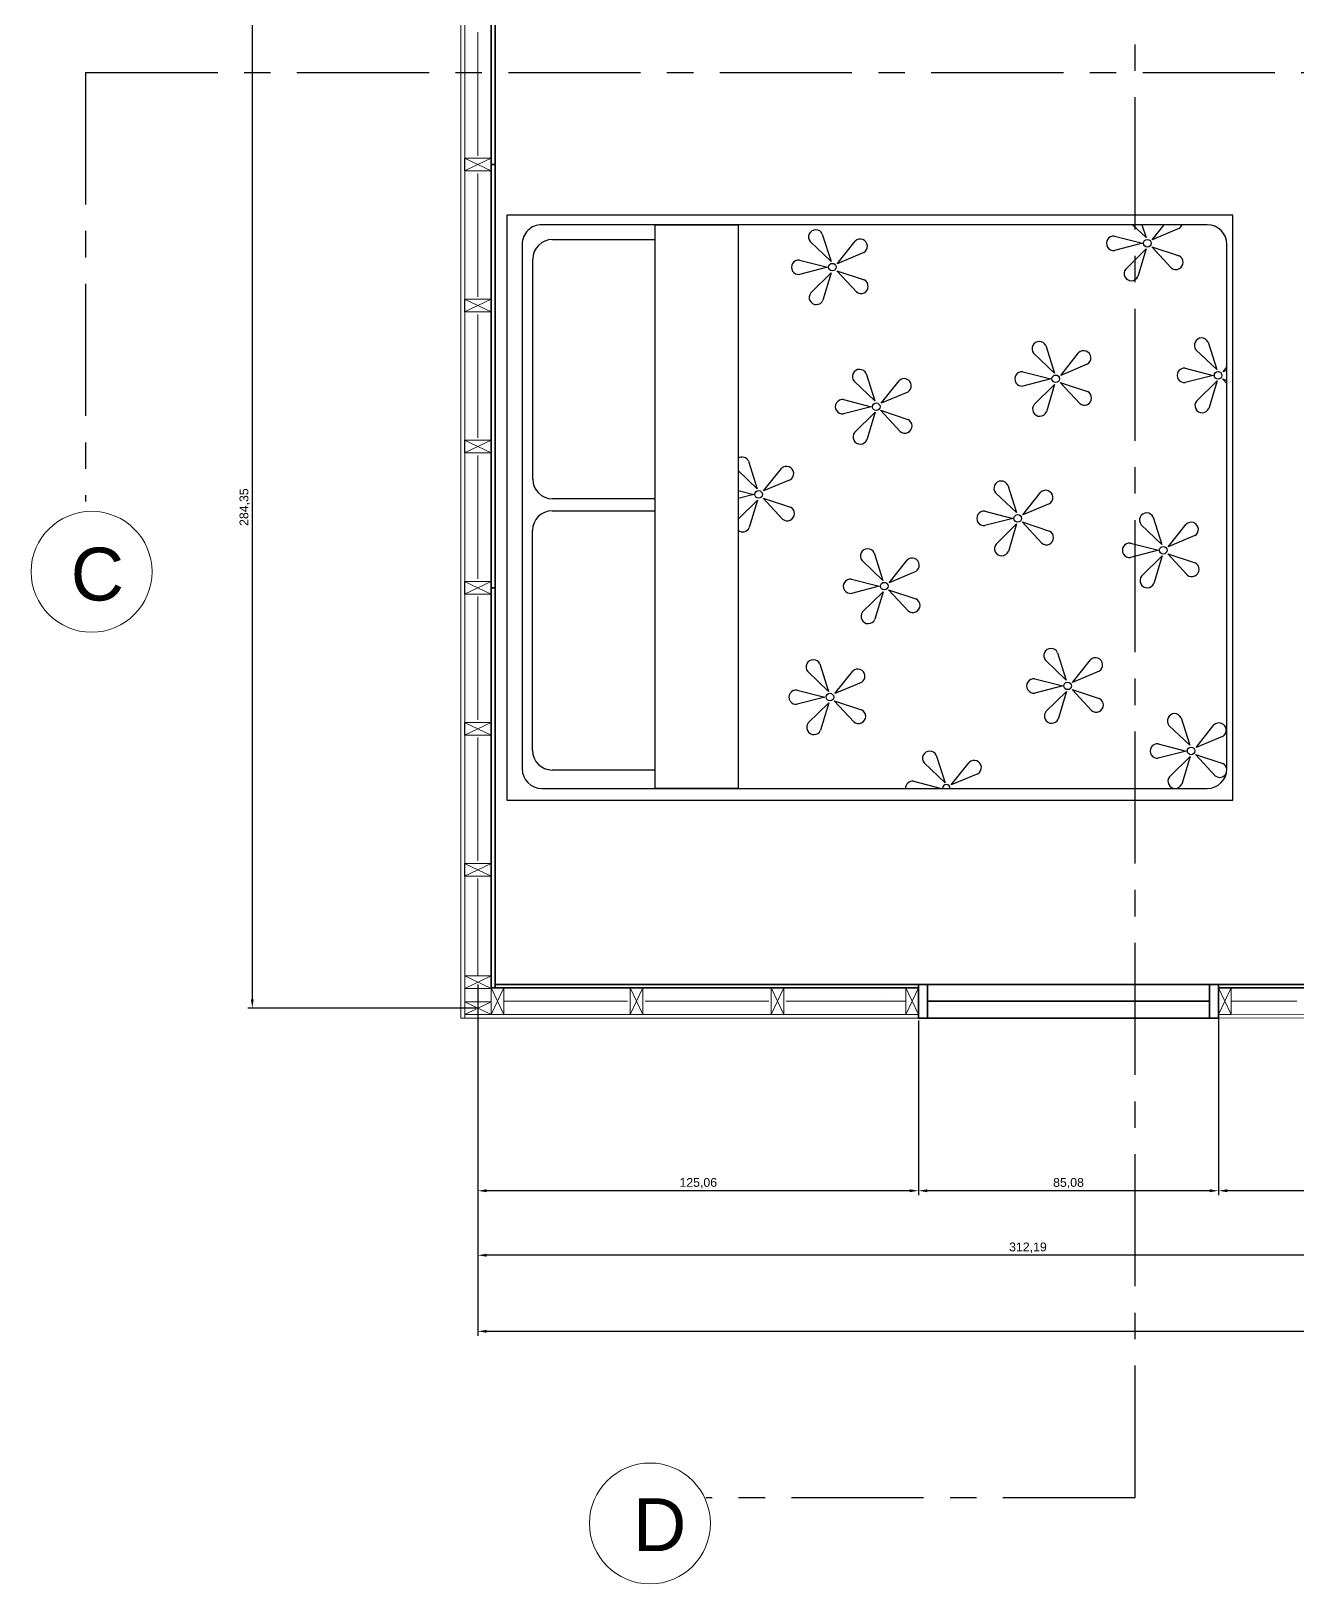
# Model space of a CAD drawing. Header units: inches. Extents: x 337 to 2410, y 226 to 1298.
# Drawn here: x 1545.2 to 1904.8, y 236.7 to 677.4 of the extents above; entities that cross this region are included whole.
import ezdxf

# ---------------------------------------------------------------- set-up
doc = ezdxf.new("R2010")
doc.units = ezdxf.units.IN
doc.header["$MEASUREMENT"] = 0
doc.linetypes.add('CENTER', pattern=[2, 1.25, -0.25, 0.25, -0.25])
for name, color, linetype, lineweight in [('A-ANNO-SYMB', 3, 'Continuous', 18), ('A-DETL-MBND', 3, 'Continuous', 18), ('A-ELEV-MBE1', 7, 'Continuous', 35), ('A-FURN', 8, 'Continuous', 18), ('A-SECT-MCUT', 7, 'Continuous', 35), ('A-WALL-PATT', 8, 'Continuous', 18), ('A-WALL-STUD', 3, 'Continuous', 18)]:
    doc.layers.add(name, color=color, linetype=linetype, lineweight=lineweight)
doc.styles.get("Standard").update_dxf_attribs({"font": 'Arial.ttf'})
doc.dimstyles.new('ISO-25', dxfattribs={"dimtxt": 2.5, "dimasz": 2.5, "dimexe": 1.25, "dimexo": 0.625, "dimtad": 1, "dimtxsty": 'Standard', "dimcen": 2.5, "dimadec": 0, "dimazin": 0, "dimtfac": 1, "dimtmove": 0, "dimatfit": 3, "dimfxl": 1, "dimarcsym": 0})

# ---------------------------------------------------------------- blocks, each defined once
blk = doc.blocks.new('*D75')
at = {"color": 0, "lineweight": -2, "transparency": 16777216}
for p, q in [((1672.04, 406.82), (1672.04, 328.7)), ((1984.24, 407.01), (1984.24, 328.7)), ((1981.74, 329.95), (1674.54, 329.95))]:
    blk.add_line(p, q, dxfattribs=at)
at = {"color": 0, "transparency": 16777216}
for points in [[(1674.54, 330.37), (1674.54, 329.53), (1672.04, 329.95)], [(1981.74, 330.37), (1981.74, 329.53), (1984.24, 329.95)]]:
    blk.add_solid(points, dxfattribs=at)
at = {"color": 0, "transparency": 16777216, "insert": (1828.14, 332.08), "char_height": 2.5, "attachment_point": 5}
blk.add_mtext('312,19', dxfattribs=at)
blk = doc.blocks.new('*D76')
at = {"color": 0, "lineweight": -2, "transparency": 16777216}
for p, q in [((1672.04, 399.5), (1672.04, 307.11)), ((2296.23, 398.61), (2296.23, 307.11)), ((1674.54, 308.36), (2293.73, 308.36))]:
    blk.add_line(p, q, dxfattribs=at)
at = {"color": 0, "transparency": 16777216}
for points in [[(1674.54, 308.78), (1674.54, 307.95), (1672.04, 308.36)], [(2293.73, 308.78), (2293.73, 307.95), (2296.23, 308.36)]]:
    blk.add_solid(points, dxfattribs=at)
at = {"color": 0, "transparency": 16777216, "insert": (1984.14, 310.49), "char_height": 2.5, "attachment_point": 5}
blk.add_mtext('624,19', dxfattribs=at)
blk = doc.blocks.new('*D78')
at = {"color": 0, "lineweight": -2, "transparency": 16777216}
for p, q in [((1672.04, 396.59), (1672.04, 347.01)), ((1797.11, 396.59), (1797.11, 347.01)), ((1794.61, 348.26), (1674.54, 348.26))]:
    blk.add_line(p, q, dxfattribs=at)
at = {"color": 0, "transparency": 16777216}
for points in [[(1674.54, 348.68), (1674.54, 347.84), (1672.04, 348.26)], [(1794.61, 348.68), (1794.61, 347.84), (1797.11, 348.26)]]:
    blk.add_solid(points, dxfattribs=at)
at = {"color": 0, "transparency": 16777216, "insert": (1734.58, 350.39), "char_height": 2.5, "attachment_point": 5}
blk.add_mtext('125,06', dxfattribs=at)
blk = doc.blocks.new('*D79')
at = {"color": 0, "lineweight": -2, "transparency": 16777216}
for p, q in [((1797.11, 396.59), (1797.11, 347.01)), ((1882.19, 396.59), (1882.19, 347.01)), ((1879.69, 348.26), (1799.61, 348.26))]:
    blk.add_line(p, q, dxfattribs=at)
at = {"color": 0, "transparency": 16777216}
for points in [[(1799.61, 348.68), (1799.61, 347.84), (1797.11, 348.26)], [(1879.69, 348.68), (1879.69, 347.84), (1882.19, 348.26)]]:
    blk.add_solid(points, dxfattribs=at)
at = {"color": 0, "transparency": 16777216, "insert": (1839.65, 350.39), "char_height": 2.5, "attachment_point": 5}
blk.add_mtext('85,08', dxfattribs=at)
blk = doc.blocks.new('*D80')
at = {"color": 0, "lineweight": -2, "transparency": 16777216}
for p, q in [((1882.19, 405.2), (1882.19, 347.01)), ((1984.39, 401.45), (1984.39, 347.01)), ((1981.89, 348.26), (1884.69, 348.26))]:
    blk.add_line(p, q, dxfattribs=at)
at = {"color": 0, "transparency": 16777216}
for points in [[(1884.69, 348.68), (1884.69, 347.84), (1882.19, 348.26)], [(1981.89, 348.68), (1981.89, 347.84), (1984.39, 348.26)]]:
    blk.add_solid(points, dxfattribs=at)
at = {"color": 0, "transparency": 16777216, "insert": (1933.29, 350.39), "char_height": 2.5, "attachment_point": 5}
blk.add_mtext('102,2', dxfattribs=at)
blk = doc.blocks.new('*D51')
at = {"color": 0, "lineweight": -2, "transparency": 16777216}
for p, q in [((1671.41, 684.47), (1606.77, 684.47)), ((1608.02, 681.97), (1608.02, 402.62)), ((1671.42, 400.12), (1606.77, 400.12))]:
    blk.add_line(p, q, dxfattribs=at)
at = {"color": 0, "transparency": 16777216}
for points in [[(1607.6, 681.97), (1608.43, 681.97), (1608.02, 684.47)], [(1607.6, 402.62), (1608.43, 402.62), (1608.02, 400.12)]]:
    blk.add_solid(points, dxfattribs=at)
at = {"color": 0, "transparency": 16777216, "insert": (1605.89, 542.3), "char_height": 2.5, "attachment_point": 5, "rotation": 90}
blk.add_mtext('284,35', dxfattribs=at)

msp = doc.modelspace()

# ---------------------------------------------------------------- linework, layer by layer
at = {"color": 3, "linetype": 'CENTER', "ltscale": 30}
for p, q in [((1858.522, 261.131), (1858.522, 1264.7)), ((1560.703, 665.692), (2384.645, 665.692)), ((1560.703, 665.692), (1560.703, 543.93)), ((1858.522, 261.131), (1736.76, 261.131))]:
    msp.add_line(p, q, dxfattribs=at)
for p, q in [((1886.288, 625.146), (1680.288, 625.146)), ((1680.288, 625.146), (1680.288, 459.146)), ((1879.026, 622.463), (1690.191, 622.463)), ((1722.328, 462.463), (1722.328, 622.463)), ((1722.328, 622.463), (1745.889, 622.463)), ((1745.889, 622.463), (1745.889, 462.463)), ((1861.645, 618.842), (1857.838, 622.463)), ((1860.491, 622.463), (1861.645, 618.842)), ((1863.419, 618.196), (1866.804, 622.463)), ((1886.288, 459.146), (1886.288, 625.146)), ((1772.267, 612.051), (1766.346, 617.682)), ((1769.785, 619.835), (1772.267, 612.051)), ((1774.041, 611.405), (1779.12, 617.806)), ((1852.708, 619.227), (1860.623, 617.198)), ((1860.623, 617.198), (1852.708, 615.169)), ((1870.951, 621.365), (1863.419, 618.196)), ((1684.609, 616.914), (1684.609, 467.811)), ((1781.573, 614.574), (1774.041, 611.405)), ((1855.874, 609.895), (1861.696, 615.627)), ((1861.696, 615.627), (1859.349, 607.801)), ((1863.273, 616.201), (1871.023, 613.613)), ((1868.823, 610.204), (1863.273, 616.201)), ((1884.609, 467.868), (1884.609, 616.88)), ((1763.33, 612.435), (1771.245, 610.407)), ((1771.245, 610.407), (1763.33, 608.378)), ((1766.496, 603.104), (1772.318, 608.836)), ((1772.318, 608.836), (1769.971, 601.01)), ((1773.895, 609.41), (1781.645, 606.822)), ((1779.444, 603.413), (1773.895, 609.41)), ((1833.184, 588.144), (1835.667, 580.359)), ((1881.742, 581.342), (1875.821, 586.973)), ((1879.259, 589.127), (1881.742, 581.342)), ((1835.667, 580.359), (1829.746, 585.99)), ((1837.44, 579.713), (1842.519, 586.114)), ((1844.972, 582.882), (1837.44, 579.713)), ((1883.515, 580.696), (1884.609, 582.074)), ((1784.712, 572.436), (1778.791, 578.067)), ((1782.23, 580.221), (1784.712, 572.436)), ((1786.486, 571.79), (1791.565, 578.191)), ((1826.729, 580.744), (1834.644, 578.715)), ((1834.644, 578.715), (1826.729, 576.687)), ((1837.294, 577.719), (1845.044, 575.13)), ((1842.844, 571.721), (1837.294, 577.719)), ((1872.804, 581.727), (1880.719, 579.698)), ((1880.719, 579.698), (1872.804, 577.669)), ((1875.97, 572.395), (1881.793, 578.128)), ((1881.793, 578.128), (1879.445, 570.301)), ((1883.369, 578.702), (1884.609, 578.288)), ((1884.609, 577.362), (1883.369, 578.702)), ((1884.609, 581.156), (1883.515, 580.696)), ((1794.018, 574.959), (1786.486, 571.79)), ((1829.895, 571.412), (1835.717, 577.145)), ((1835.717, 577.145), (1833.37, 569.318)), ((1775.775, 572.821), (1783.69, 570.792)), ((1783.69, 570.792), (1775.775, 568.764)), ((1778.941, 563.489), (1784.763, 569.222)), ((1784.763, 569.222), (1782.416, 561.395)), ((1786.34, 569.796), (1794.09, 567.207)), ((1791.889, 563.799), (1786.34, 569.796)), ((1751.337, 547.536), (1745.889, 552.717)), ((1748.854, 555.321), (1751.337, 547.536)), ((1753.111, 546.89), (1758.189, 553.291)), ((1745.889, 547.026), (1750.315, 545.892)), ((1760.642, 550.059), (1753.111, 546.89)), ((1822.393, 548.53), (1824.876, 540.745)), ((1750.315, 545.892), (1745.889, 544.758)), ((1745.889, 538.908), (1751.388, 544.322)), ((1751.388, 544.322), (1749.04, 536.495)), ((1752.965, 544.896), (1760.715, 542.307)), ((1758.514, 538.898), (1752.965, 544.896)), ((1824.876, 540.745), (1818.955, 546.376)), ((1826.65, 540.099), (1831.728, 546.5)), ((1834.181, 543.268), (1826.65, 540.099)), ((1815.938, 541.13), (1823.854, 539.101)), ((1823.854, 539.101), (1815.938, 537.072)), ((1826.504, 538.105), (1834.254, 535.516)), ((1832.053, 532.107), (1826.504, 538.105)), ((1863.688, 539.475), (1866.171, 531.69)), ((1819.104, 531.798), (1824.927, 537.53)), ((1824.927, 537.53), (1822.579, 529.704)), ((1866.171, 531.69), (1860.25, 537.321)), ((1867.945, 531.044), (1873.023, 537.445)), ((1875.476, 534.213), (1867.945, 531.044)), ((1784.493, 529.288), (1786.975, 521.504)), ((1857.233, 532.075), (1865.148, 530.046)), ((1865.148, 530.046), (1857.233, 528.018)), ((1867.799, 529.05), (1875.549, 526.461)), ((1873.348, 523.052), (1867.799, 529.05)), ((1786.975, 521.504), (1781.054, 527.135)), ((1788.749, 520.858), (1793.827, 527.259)), ((1860.399, 522.743), (1866.222, 528.476)), ((1866.222, 528.476), (1863.874, 520.649)), ((1778.037, 521.888), (1785.953, 519.86)), ((1796.28, 524.027), (1788.749, 520.858)), ((1785.953, 519.86), (1778.037, 517.831)), ((1781.203, 512.557), (1787.026, 518.289)), ((1787.026, 518.289), (1784.679, 510.463)), ((1788.603, 518.863), (1796.353, 516.275)), ((1794.152, 512.866), (1788.603, 518.863)), ((1839.018, 493.208), (1833.097, 498.839)), ((1836.536, 500.992), (1839.018, 493.208)), ((1840.792, 492.562), (1845.87, 498.963)), ((1771.565, 490.007), (1765.644, 495.638)), ((1769.082, 497.792), (1771.565, 490.007)), ((1773.338, 489.361), (1778.417, 495.762)), ((1848.323, 495.731), (1840.792, 492.562)), ((1762.627, 490.392), (1770.542, 488.363)), ((1780.87, 492.53), (1773.338, 489.361)), ((1830.08, 493.592), (1837.996, 491.564)), ((1837.996, 491.564), (1830.08, 489.535)), ((1833.246, 484.261), (1839.069, 489.993)), ((1839.069, 489.993), (1836.722, 482.167)), ((1840.646, 490.567), (1848.396, 487.979)), ((1846.195, 484.57), (1840.646, 490.567)), ((1770.542, 488.363), (1762.627, 486.334)), ((1765.793, 481.06), (1771.616, 486.793)), ((1771.616, 486.793), (1769.268, 478.966)), ((1773.192, 487.367), (1780.942, 484.778)), ((1778.742, 481.369), (1773.192, 487.367)), ((1871.598, 482.503), (1874.08, 474.718)), ((1871.598, 482.503), (1874.08, 474.718)), ((1875.854, 474.072), (1880.932, 480.473)), ((1875.854, 474.072), (1880.932, 480.473)), ((1874.08, 474.718), (1868.159, 480.349)), ((1874.08, 474.718), (1868.159, 480.349)), ((1883.385, 477.241), (1875.854, 474.072)), ((1883.385, 477.241), (1875.854, 474.072)), ((1802.126, 471.875), (1804.609, 464.091)), ((1865.142, 475.103), (1873.058, 473.074)), ((1865.142, 475.103), (1873.058, 473.074)), ((1873.058, 473.074), (1865.142, 471.045)), ((1873.058, 473.074), (1865.142, 471.045)), ((1875.708, 472.078), (1883.458, 469.489)), ((1881.257, 466.08), (1875.708, 472.078)), ((1875.708, 472.078), (1883.458, 469.489)), ((1881.257, 466.08), (1875.708, 472.078)), ((1804.609, 464.091), (1798.688, 469.722)), ((1806.383, 463.445), (1811.461, 469.846)), ((1868.308, 465.771), (1874.131, 471.504)), ((1868.308, 465.771), (1874.131, 471.504)), ((1874.131, 471.504), (1871.784, 463.677)), ((1874.131, 471.504), (1871.784, 463.677)), ((1795.671, 464.476), (1803.586, 462.447)), ((1813.914, 466.614), (1806.383, 463.445)), ((1680.288, 459.146), (1886.288, 459.146)), ((1690.187, 462.463), (1879.03, 462.463)), ((1745.889, 462.463), (1722.328, 462.463))]:
    msp.add_line(p, q)
for points in [[(1693.201, 618.249), (1722.328, 618.249)], [(1687.619, 550.273), (1687.619, 612.667)], [(1722.328, 544.69), (1693.201, 544.69)], [(1693.141, 541.244), (1722.328, 541.244)], [(1687.559, 473.267), (1687.559, 535.661)], [(1722.328, 467.684), (1693.141, 467.684)]]:
    msp.add_lwpolyline(points)
for centre in [(1862.02, 617.214), (1772.642, 610.423), (1836.041, 578.731), (1882.116, 579.714), (1785.087, 570.808), (1751.712, 545.908), (1825.251, 539.117), (1866.546, 530.062), (1787.35, 519.875), (1771.939, 488.379), (1839.393, 491.579), (1874.455, 473.09), (1874.455, 473.09)]:
    msp.add_circle(centre, 1.077)
for centre, radius, start, end in [((1690.134, 616.937), 5.525, 89.40648, 180.24584), ((1869.931, 623.138), 2.045, 299.89479, 340.71568), ((1879.026, 616.88), 5.583, 0, 90), ((1693.201, 612.667), 5.583, 90, 180), ((1767.928, 618.979), 2.045, 24.76118, 219.36383), ((1780.553, 616.347), 2.045, 299.89479, 134.49744), ((1852.448, 617.198), 2.045, 82.69868, 277.30132), ((1870.141, 611.767), 2.045, 229.85219, 64.45484), ((1763.07, 610.407), 2.045, 82.69868, 277.30132), ((1857.477, 608.625), 2.045, 141.62668, 336.22932), ((1780.763, 604.976), 2.045, 229.85219, 64.45484), ((1768.099, 601.834), 2.045, 141.62668, 336.22932), ((1831.327, 587.287), 2.045, 24.76118, 219.36383), ((1843.952, 584.655), 2.045, 299.89479, 134.49744), ((1877.402, 588.27), 2.045, 24.76118, 219.36383), ((1780.373, 579.364), 2.045, 24.76118, 219.36383), ((1792.998, 576.733), 2.045, 299.89479, 134.49744), ((1826.469, 578.715), 2.045, 82.69868, 277.30132), ((1872.544, 579.698), 2.045, 82.69868, 277.30132), ((1844.162, 573.285), 2.045, 229.85219, 64.45484), ((1775.515, 570.792), 2.045, 82.69868, 277.30132), ((1831.498, 570.143), 2.045, 141.62668, 336.22932), ((1877.573, 571.125), 2.045, 141.62668, 336.22932), ((1793.208, 565.362), 2.045, 229.85219, 64.45484), ((1780.544, 562.22), 2.045, 141.62668, 336.22932), ((1746.997, 554.464), 2.045, 24.76118, 122.8035), ((1759.623, 551.832), 2.045, 299.89479, 134.49744), ((1693.201, 550.273), 5.583, 180, 270), ((1820.536, 547.673), 2.045, 24.76118, 219.36383), ((1833.162, 545.041), 2.045, 299.89479, 134.49744), ((1759.833, 540.462), 2.045, 229.85219, 64.45484), ((1693.141, 535.661), 5.583, 90, 180), ((1815.678, 539.101), 2.045, 82.69868, 277.30132), ((1861.831, 538.618), 2.045, 24.76118, 219.36383), ((1874.457, 535.986), 2.045, 299.89479, 134.49744), ((1747.169, 537.319), 2.045, 231.2765, 336.22932), ((1833.372, 533.67), 2.045, 229.85219, 64.45484), ((1782.635, 528.432), 2.045, 24.76118, 219.36383), ((1820.708, 530.528), 2.045, 141.62668, 336.22932), ((1856.973, 530.046), 2.045, 82.69868, 277.30132), ((1795.261, 525.8), 2.045, 299.89479, 134.49744), ((1874.667, 524.616), 2.045, 229.85219, 64.45484), ((1777.777, 519.86), 2.045, 82.69868, 277.30132), ((1862.003, 521.474), 2.045, 141.62668, 336.22932), ((1795.471, 514.429), 2.045, 229.85219, 64.45484), ((1782.807, 511.287), 2.045, 141.62668, 336.22932), ((1767.225, 496.935), 2.045, 24.76118, 219.36383), ((1834.678, 500.136), 2.045, 24.76118, 219.36383), ((1847.304, 497.504), 2.045, 299.89479, 134.49744), ((1779.85, 494.303), 2.045, 299.89479, 134.49744), ((1762.367, 488.363), 2.045, 82.69868, 277.30132), ((1829.82, 491.564), 2.045, 82.69868, 277.30132), ((1847.514, 486.133), 2.045, 229.85219, 64.45484), ((1767.396, 479.79), 2.045, 141.62668, 336.22932), ((1780.06, 482.933), 2.045, 229.85219, 64.45484), ((1834.85, 482.991), 2.045, 141.62668, 336.22932), ((1869.74, 481.646), 2.045, 24.76118, 219.36383), ((1869.74, 481.646), 2.045, 24.76118, 219.36383), ((1882.366, 479.014), 2.045, 299.89479, 134.49744), ((1882.366, 479.014), 2.045, 299.89479, 134.49744), ((1693.141, 473.267), 5.583, 180, 270), ((1800.269, 471.019), 2.045, 24.76118, 219.36383), ((1864.882, 473.074), 2.045, 82.69868, 277.30132), ((1864.882, 473.074), 2.045, 82.69868, 277.30132), ((1690.187, 468.045), 5.583, 180, 270), ((1812.895, 468.387), 2.045, 299.89479, 134.49744), ((1879.026, 468.045), 5.583, 270, 0), ((1882.576, 467.644), 2.045, 6.85356, 64.45484), ((1795.411, 462.447), 2.045, 82.69868, 179.56023), ((1804.983, 462.463), 1.077, 0, 180), ((1869.912, 464.501), 2.045, 141.62668, 336.22932), ((1869.912, 464.501), 2.045, 141.62668, 336.22932), ((1882.576, 467.644), 2.045, 229.85219, 340.2351)]:
    msp.add_arc(centre, radius, start, end)
at = {"layer": 'A-ANNO-SYMB'}
for centre in [(1562.404, 523.953), (1720.859, 253.815)]:
    msp.add_circle(centre, 17.163, dxfattribs=at)
at = {"layer": 'A-DETL-MBND', "color": 0}
for points in [[(1668.282, 1120.017), (1668.292, 397.22), (1667.191, 397.22), (1667.191, 1120.017)], [(1797.107, 398.321), (1797.107, 397.22), (1668.291, 397.22), (1668.291, 398.321)], [(2086.379, 398.883), (2086.379, 397.782), (1882.189, 397.22), (1882.189, 398.321)]]:
    msp.add_lwpolyline(points, close=True, dxfattribs=at)
at = {"layer": 'A-ELEV-MBE1', "color": 0}
for p, q in [((1797.106, 406.829), (1882.189, 406.829)), ((1797.107, 397.22), (1882.189, 397.22))]:
    msp.add_line(p, q, dxfattribs=at)
at = {"layer": 'A-ELEV-MBE1', "color": 0, "linetype": 'Continuous'}
msp.add_line((1799.609, 402.074), (1879.635, 402.074), dxfattribs=at)
at = {"layer": 'A-ELEV-MBE1', "color": 0}
for points in [[(1797.106, 406.829), (1799.609, 406.829), (1799.609, 397.22), (1797.107, 397.22)], [(1879.686, 406.829), (1882.188, 406.829), (1882.189, 397.22), (1879.686, 397.22)]]:
    msp.add_lwpolyline(points, close=True, dxfattribs=at)
at = {"layer": 'A-FURN', "color": 0, "linetype": 'Continuous'}
msp.add_line((1787.869, 404.338), (1787.869, 404.338), dxfattribs=at)
at = {"layer": 'A-SECT-MCUT', "color": 0}
for points in [[(1675.789, 639.554), (1675.789, 759.67), (1676.991, 759.67), (1676.99, 639.554)], [(1675.789, 519.438), (1675.789, 639.554), (1676.99, 639.554), (1676.99, 519.438)], [(1675.789, 405.828), (1675.789, 519.438), (1676.99, 519.438), (1676.991, 405.828)], [(1676.99, 406.829), (1797.106, 406.829), (1797.106, 405.828), (1676.99, 405.828)], [(1882.189, 406.829), (1980.484, 406.829), (1980.484, 405.828), (1882.189, 405.828)]]:
    msp.add_lwpolyline(points, close=True, dxfattribs=at)
at = {"layer": 'A-WALL-PATT', "color": 0, "ltscale": 0.1}
for p, q in [((1672.035, 677.09), (1672.035, 642.056)), ((1672.036, 637.052), (1672.036, 602.018)), ((1672.035, 597.013), (1672.035, 561.979)), ((1672.036, 556.974), (1672.036, 521.94)), ((1672.035, 516.935), (1672.035, 481.902)), ((1672.036, 476.897), (1672.036, 441.863)), ((1672.035, 436.858), (1672.035, 409.331)), ((1679.393, 402.074), (1714.527, 402.074)), ((1719.532, 402.074), (1754.565, 402.074)), ((1759.57, 402.074), (1793.503, 402.075)), ((1885.792, 402.075), (1904.41, 402.074))]:
    msp.add_line(p, q, dxfattribs=at)
at = {"layer": 'A-WALL-STUD', "color": 0}
for p, q in [((1675.789, 641.356), (1668.282, 637.752)), ((1668.282, 641.356), (1675.789, 637.752)), ((1675.789, 601.317), (1668.282, 597.714)), ((1668.282, 601.317), (1675.789, 597.714)), ((1675.789, 561.278), (1668.282, 557.675)), ((1668.282, 561.278), (1675.789, 557.675)), ((1675.789, 521.24), (1668.282, 517.636)), ((1668.282, 521.24), (1675.789, 517.636)), ((1675.789, 481.201), (1668.282, 477.597)), ((1668.282, 481.201), (1675.789, 477.597)), ((1675.789, 441.162), (1668.282, 437.559)), ((1668.282, 441.162), (1675.789, 437.559)), ((1675.798, 409.244), (1668.291, 405.641)), ((1668.291, 409.244), (1675.798, 405.641)), ((1675.798, 398.321), (1679.402, 405.828)), ((1675.798, 405.828), (1679.402, 398.321)), ((1715.227, 398.321), (1718.831, 405.828)), ((1715.227, 405.828), (1718.831, 398.321)), ((1755.266, 398.321), (1758.87, 405.828)), ((1755.266, 405.828), (1758.87, 398.321)), ((1793.503, 398.321), (1797.106, 405.828)), ((1793.503, 405.828), (1797.106, 398.321)), ((1882.189, 398.321), (1885.792, 405.828)), ((1882.189, 405.828), (1885.792, 398.321)), ((1675.799, 401.924), (1668.291, 398.321)), ((1668.291, 401.924), (1675.799, 398.321))]:
    msp.add_line(p, q, dxfattribs=at)
for points in [[(1675.789, 641.356), (1668.282, 641.356), (1668.282, 637.752), (1675.789, 637.752)], [(1675.789, 601.317), (1668.282, 601.317), (1668.282, 597.714), (1675.789, 597.714)], [(1675.789, 561.278), (1668.282, 561.278), (1668.282, 557.675), (1675.789, 557.675)], [(1675.789, 521.24), (1668.282, 521.24), (1668.282, 517.636), (1675.789, 517.636)], [(1675.789, 481.201), (1668.282, 481.201), (1668.282, 477.597), (1675.789, 477.597)], [(1675.789, 441.162), (1668.282, 441.162), (1668.282, 437.559), (1675.789, 437.559)], [(1675.798, 409.244), (1668.291, 409.244), (1668.291, 405.641), (1675.798, 405.641)], [(1675.798, 398.321), (1675.798, 405.828), (1679.402, 405.828), (1679.402, 398.321)], [(1715.227, 398.321), (1715.227, 405.828), (1718.831, 405.828), (1718.831, 398.321)], [(1755.266, 398.321), (1755.266, 405.828), (1758.87, 405.828), (1758.87, 398.321)], [(1793.503, 398.321), (1793.503, 405.828), (1797.106, 405.828), (1797.106, 398.321)], [(1882.189, 398.321), (1882.189, 405.828), (1885.792, 405.828), (1885.792, 398.321)], [(1675.799, 401.924), (1668.291, 401.924), (1668.291, 398.321), (1675.799, 398.321)]]:
    msp.add_lwpolyline(points, close=True, dxfattribs=at)

# ---------------------------------------------------------------- texts
at = {"color": 3, "char_height": 15, "attachment_point": 1}
for s, width, insert in [('C', 29.28471, (1556.495, 530.794)), ('D', 35.40107, (1716.073, 260.977))]:
    msp.add_mtext_dynamic_manual_height_columns(s, width=width, gutter_width=12.5, heights=[0], dxfattribs=dict(at, insert=insert))

# ---------------------------------------------------------------- dimensions: what is measured, and where the dimension line sits
at = {"color": 3}
dim = msp.add_linear_dim(base=(1608.018, 400.122), p1=(1672.035, 684.474), p2=(1672.045, 400.122), angle=90, dimstyle='ISO-25', dxfattribs=at)
dim.commit()
dim.dimension.update_dxf_attribs({"geometry": '*D51', "text_midpoint": (1605.887, 542.298)})
for base, p1, p2, picture, middle in [((1672.045, 329.95), (1984.237, 407.63), (1672.045, 407.442), '*D75', (1828.141, 332.081)), ((1882.189, 348.261), (1984.387, 402.075), (1882.189, 405.828), '*D80', (1933.288, 350.391)), ((2296.233, 308.363), (1672.045, 400.122), (2296.233, 399.231), '*D76', (1984.139, 310.494)), ((1672.045, 348.261), (1797.107, 397.22), (1672.045, 397.22), '*D78', (1734.576, 350.391)), ((1797.107, 348.261), (1882.189, 397.22), (1797.107, 397.22), '*D79', (1839.648, 350.391))]:
    dim = msp.add_linear_dim(base=base, p1=p1, p2=p2, dimstyle='ISO-25', dxfattribs=at)
    dim.commit()
    dim.dimension.update_dxf_attribs({"geometry": picture, "text_midpoint": middle})

doc.saveas('drawing.dxf')
